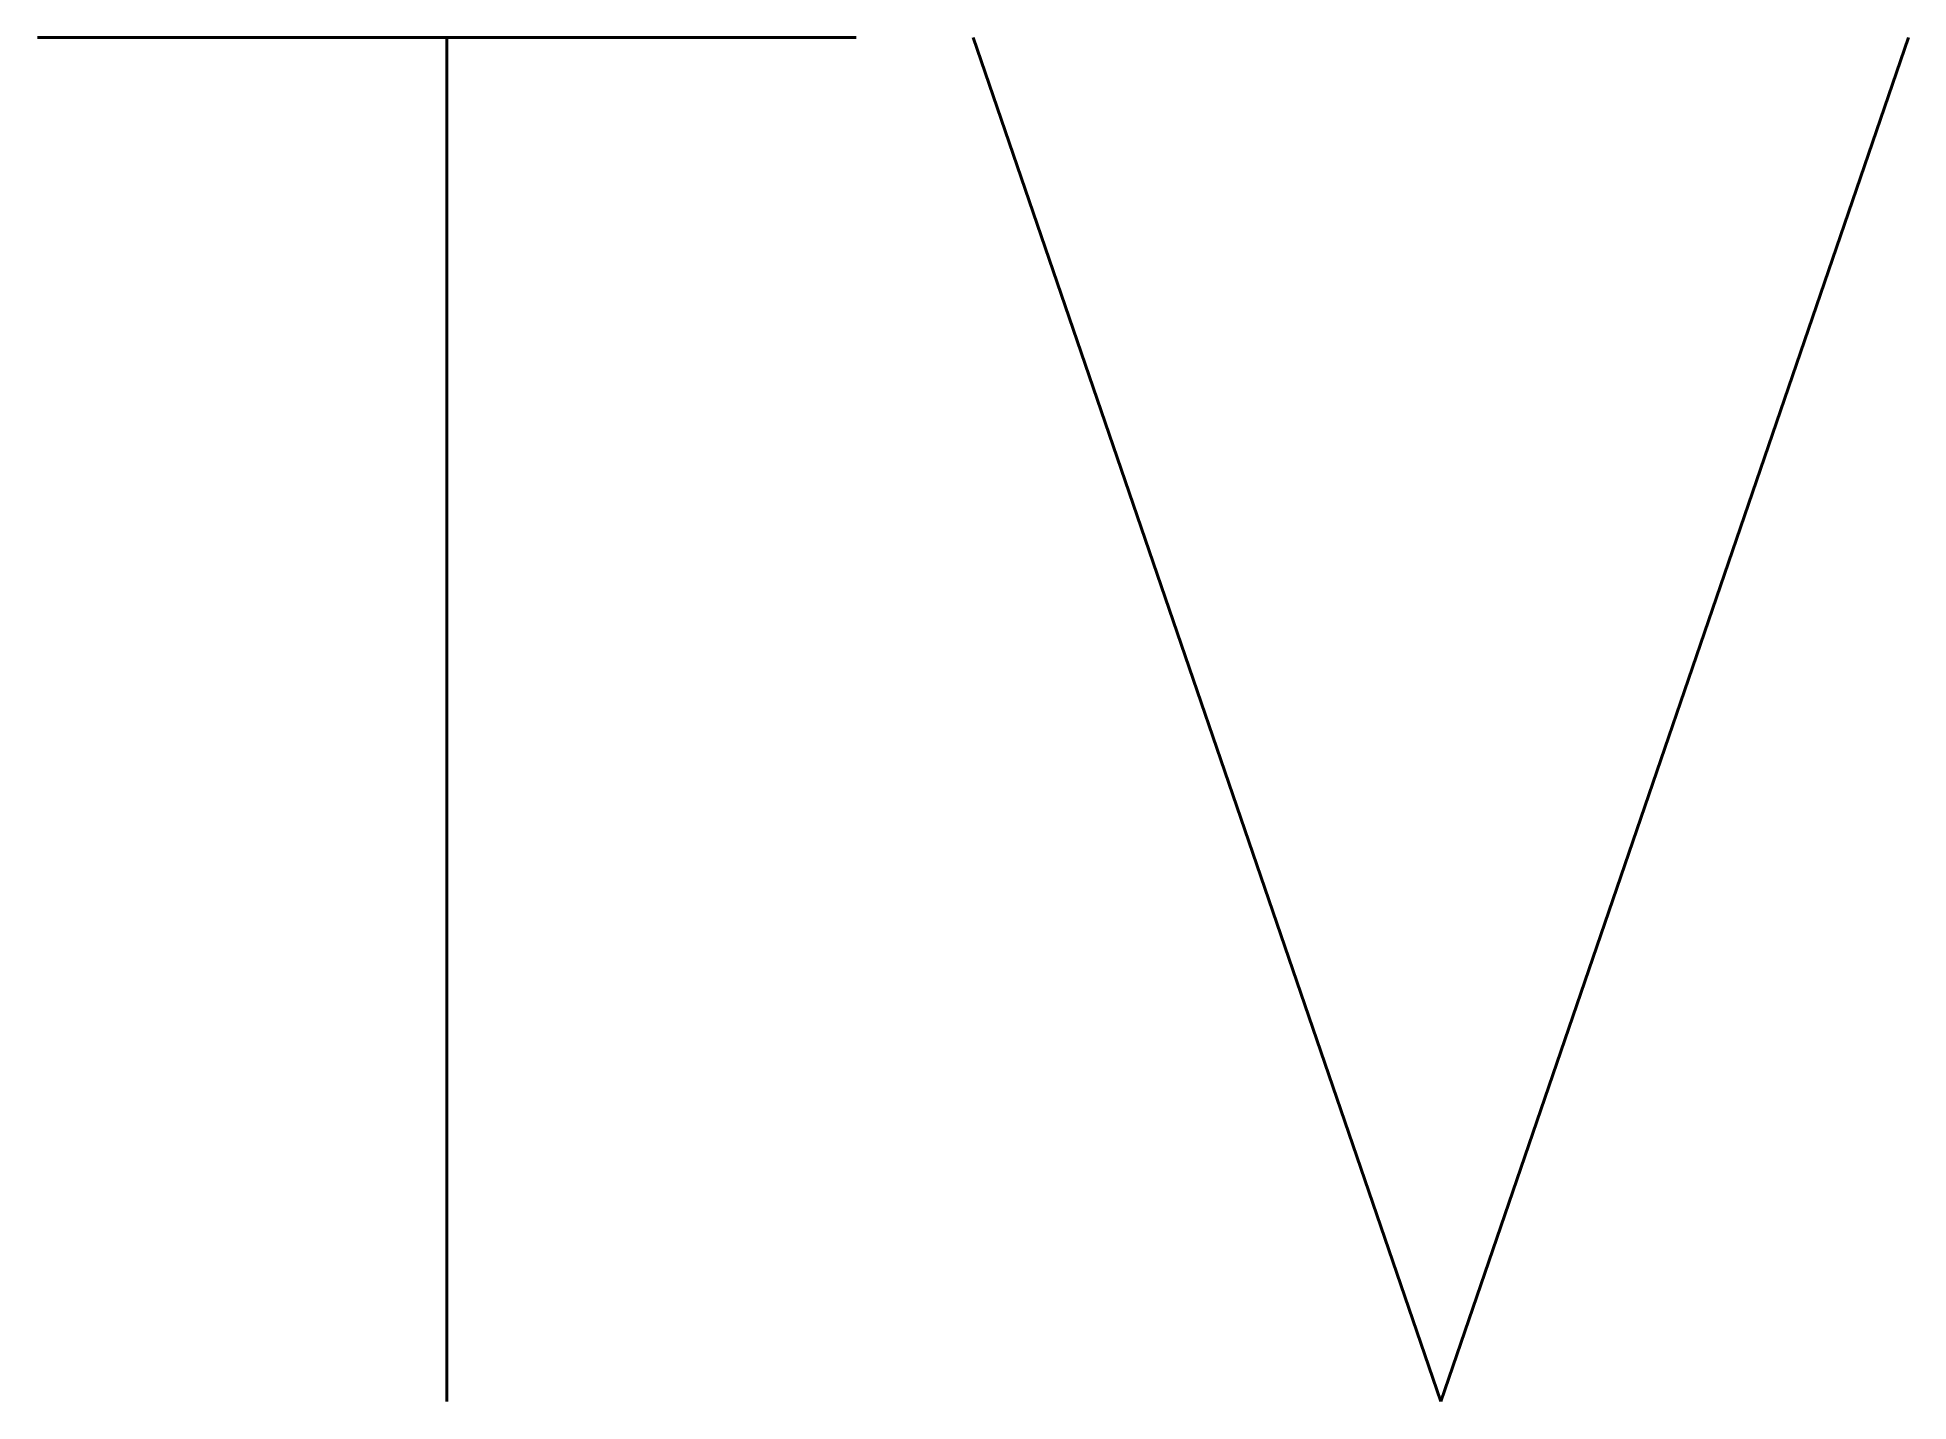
# Model space of a CAD drawing. Extents: x 480.676 to 480.786, y 298.485 to 298.565.
import ezdxf
from ezdxf.enums import TextEntityAlignment as Align

# ---------------------------------------------------------------- set-up
doc = ezdxf.new("R2010")
doc.units = 0
doc.header["$LTSCALE"] = 48
doc.header["$MEASUREMENT"] = 0
doc.layers.get('0').update_dxf_attribs({"linetype": 'CONTINUOUS'})
doc.styles.add('ROMANS', font='romans.shx', dxfattribs={"width": 0.9, "height": 4.5})

msp = doc.modelspace()

# ---------------------------------------------------------------- texts
at = {"color": 1, "style": 'ROMANS'}
msp.add_text('TV', height=0.079687, dxfattribs=at).set_placement((480.73097, 298.52479), align=Align.MIDDLE)

doc.saveas('drawing.dxf')
